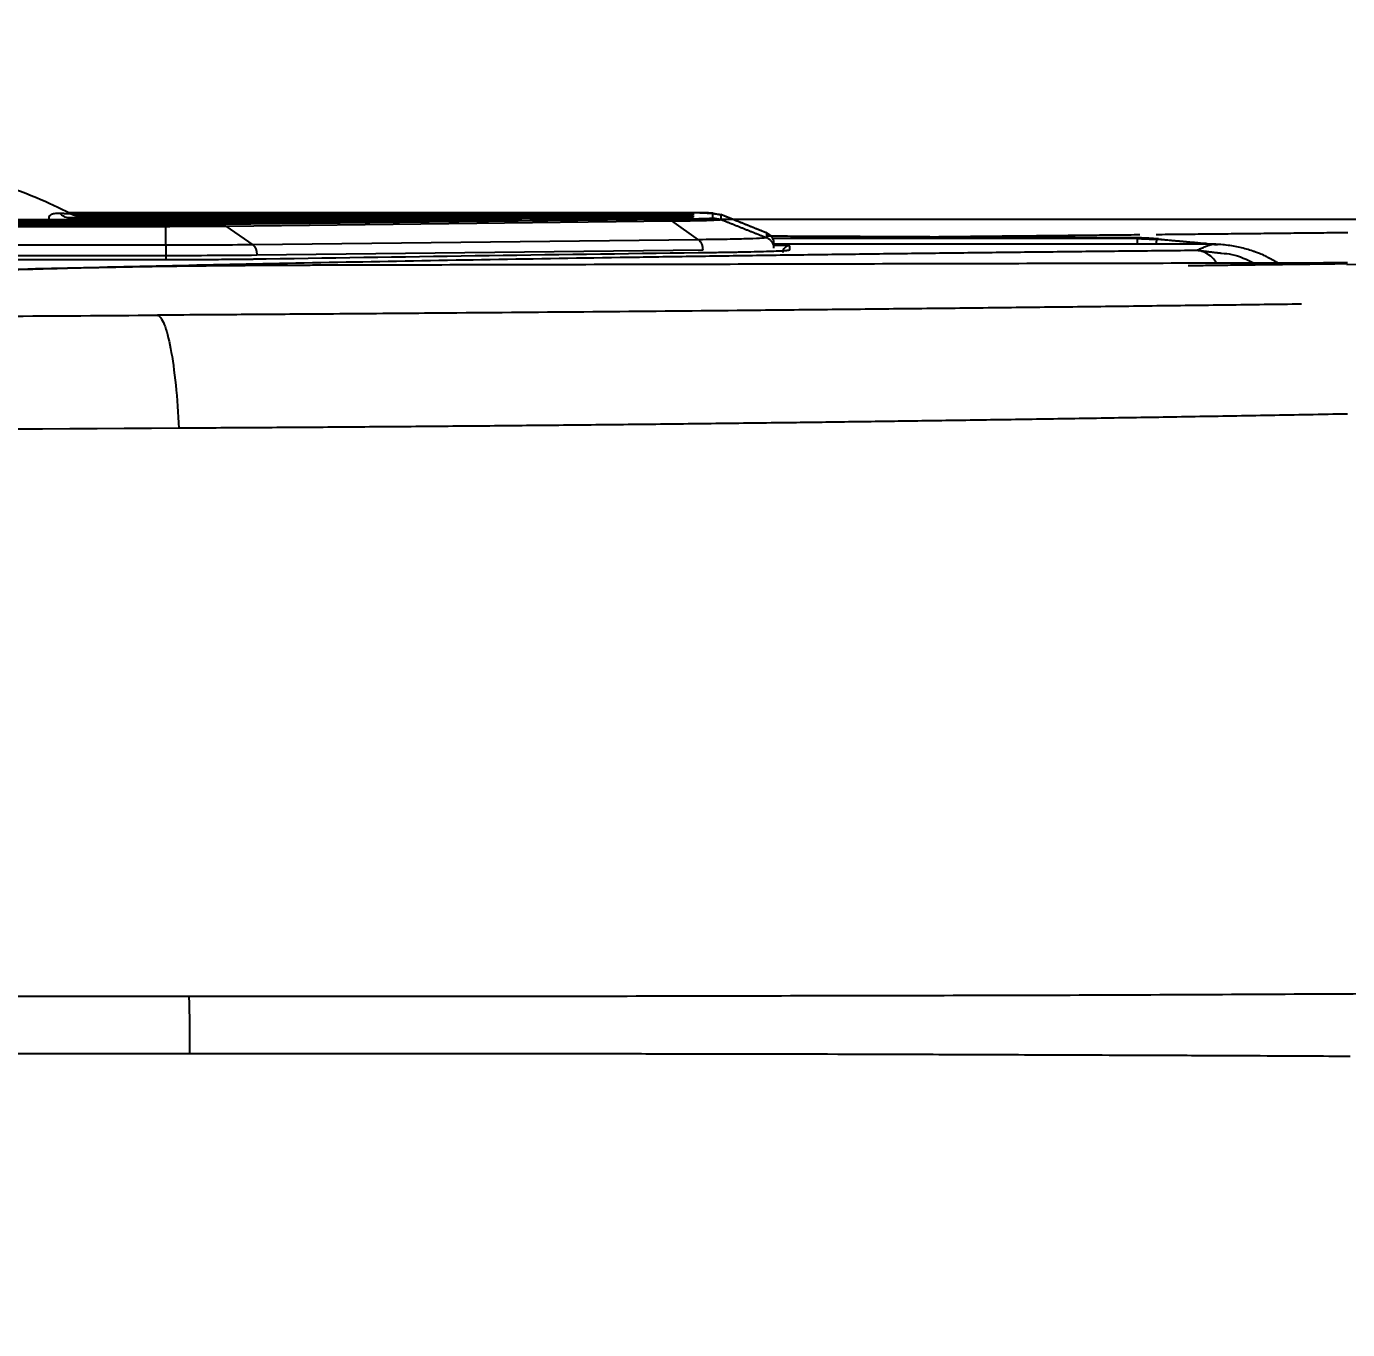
# Model space of a CAD drawing. Header units: millimetres. Extents: x 1416 to 7337, y -4252 to -1725.
# Drawn here: x 1837.7 to 1896.1, y -2353.5 to -2295.9 of the extents above; entities that cross this region are included whole.
import ezdxf

# ---------------------------------------------------------------- set-up
doc = ezdxf.new("R2010")
doc.units = ezdxf.units.MM
doc.header["$MEASUREMENT"] = 0
doc.styles.get("Standard").update_dxf_attribs({"font": 'NanumGothic.ttf'})
doc.dimstyles.get("Standard").update_dxf_attribs({"dimtxt": 0.18, "dimasz": 0.18, "dimexe": 0.18, "dimexo": 0.0625, "dimgap": 0.09, "dimtad": 0, "dimtih": 1, "dimtoh": 1, "dimdec": 4, "dimzin": 0, "dimdsep": 46, "dimtxsty": 'Standard', "dimcen": 0.09, "dimadec": 0, "dimazin": 0, "dimtfac": 1, "dimtdec": 4, "dimtofl": 0, "dimtmove": 0, "dimatfit": 3, "dimfxl": 0, "dimtolj": 1, "dimtzin": 0, "dimarcsym": 0})

# ---------------------------------------------------------------- blocks, each defined once
blk = doc.blocks.new('*D54')
at = {"color": 0, "lineweight": -2}
for p, q in [((1602.058, -2504.981), (1602.058, -2188.854)), ((2257.019, -2504.981), (2257.019, -2188.854)), ((1622.058, -2189.034), (2237.019, -2189.034))]:
    blk.add_line(p, q, dxfattribs=at)
at = {"color": 0}
for points in [[(1622.058, -2185.701), (1622.058, -2192.368), (1602.058, -2189.034)], [(2237.019, -2185.701), (2237.019, -2192.368), (2257.019, -2189.034)]]:
    blk.add_solid(points, dxfattribs=at)
at = {"layer": 'Defpoints', "color": 0}
for p in [(2257.019, -2189.034), (1602.058, -2505.043), (2257.019, -2505.043)]:
    blk.add_point(p, dxfattribs=at)
at = {"color": 2, "insert": (1929.538, -2165.426), "char_height": 25, "attachment_point": 5}
blk.add_mtext('\\A1;655', dxfattribs=at)
blk = doc.blocks.new('*D55')
at = {"color": 0, "lineweight": -2}
for p, q in [((1864.583, -2304.464), (2414.37, -2304.464)), ((2414.19, -2324.464), (2414.19, -2685.002)), ((1852.054, -2705.002), (2414.37, -2705.002))]:
    blk.add_line(p, q, dxfattribs=at)
at = {"color": 0}
for points in [[(2410.856, -2324.464), (2417.523, -2324.464), (2414.19, -2304.464)], [(2410.856, -2685.002), (2417.523, -2685.002), (2414.19, -2705.002)]]:
    blk.add_solid(points, dxfattribs=at)
at = {"layer": 'Defpoints', "color": 0}
for p in [(1864.52, -2304.464), (1851.992, -2705.002), (2414.19, -2705.002)]:
    blk.add_point(p, dxfattribs=at)
at = {"color": 2, "insert": (2390.67, -2504.733), "char_height": 25, "attachment_point": 5, "rotation": 90}
blk.add_mtext('\\A1;400', dxfattribs=at)

msp = doc.modelspace()

# ---------------------------------------------------------------- linework, layer by layer
for p, q in [((1867.45715, -2304.18535), (1839.57831, -2304.18535)), ((1839.62666, -2304.20792), (1866.55729, -2304.20792)), ((1866.5573, -2304.28997), (1839.86716, -2304.28997)), ((1839.91309, -2304.3053), (1866.5573, -2304.3053)), ((1866.55729, -2304.38736), (1840.42517, -2304.38736)), ((1867.15729, -2304.22146), (1867.1573, -2304.28055)), ((1867.1573, -2304.31885), (1867.1573, -2304.37793)), ((1868.01465, -2304.40123), (1868.01464, -2304.19411)), ((1870.40274, -2305.07161), (1868.37333, -2304.26025)), ((1868.38605, -2304.47274), (1868.38605, -2304.26562)), ((1859.59037, -2304.48474), (1805.35723, -2304.48474)), ((1805.35723, -2304.50006), (1859.5615, -2304.50006)), ((1851.22336, -2304.58212), (1805.35723, -2304.58212)), ((1805.35724, -2304.59777), (1851.22336, -2304.59777)), ((1846.02681, -2304.67096), (1806.1366, -2304.67096)), ((1844.54553, -2304.67871), (1806.69176, -2304.67871)), ((1808.2575, -2304.70076), (1843.85732, -2304.70076)), ((1839.58109, -2304.40268), (1866.51894, -2304.40268)), ((1843.85724, -2305.61509), (1843.85724, -2304.77734)), ((1846.30084, -2304.68829), (1865.99169, -2304.4636)), ((1850.9845, -2304.61728), (1846.45583, -2304.66895)), ((1846.51824, -2304.76385), (1866.20907, -2304.53914)), ((1846.51824, -2304.76385), (1847.7018, -2305.59498)), ((1850.9845, -2304.61728), (1850.97879, -2304.61734)), ((1853.07909, -2304.58212), (1851.56613, -2304.58212)), ((1859.47664, -2304.52135), (1855.01879, -2304.57222)), ((1861.61266, -2304.48474), (1859.93168, -2304.48474)), ((1865.48781, -2304.45275), (1863.55235, -2304.47485)), ((1867.39263, -2305.37027), (1866.20907, -2304.53914)), ((1867.39263, -2305.37027), (1847.7018, -2305.59498)), ((1886.77356, -2305.3146), (1870.65102, -2305.3146)), ((1870.70724, -2305.5328), (1870.70724, -2305.73989)), ((1887.63717, -2305.35233), (1887.02482, -2305.31533)), ((1888.63634, -2305.44052), (1887.84197, -2305.36236)), ((1843.85724, -2305.61509), (1808.25724, -2305.61509)), ((1843.85724, -2306.07678), (1808.25724, -2306.07678)), ((1843.85724, -2305.61509), (1843.85724, -2306.07678)), ((1843.85724, -2306.07678), (1843.85724, -2306.25806)), ((1867.57441, -2305.83248), (1847.88357, -2306.05717)), ((1886.77356, -2305.56929), (1870.70724, -2305.56929)), ((1887.60556, -2305.56929), (1886.77356, -2305.56929)), ((1890.29199, -2305.60344), (1889.93805, -2305.56862)), ((1843.85724, -2306.25806), (1808.25393, -2306.25805)), ((1843.85724, -2306.25813), (1808.25724, -2306.25813))]:
    msp.add_line(p, q)
msp.add_lwpolyline([(1866.74348, -2304.42026), (1866.673, -2304.35626), (1866.55271, -2304.31028)])
for centre, radius, start, end in [((1867.15729, -2304.52146), 0.30001, 89.9994562, 160.4015657), ((1867.15924, -2304.45403), 0.2729, 117.9666922, 165.5461349), ((1867.28222, -2311.33921), 7.15207, 81.7081165, 88.6487709), ((1897.66216, -3031.12726), 724.65662, 74.01216231, 90.12968898)]:
    msp.add_arc(centre, radius, start, end)
for points, knots in [([(1839.64025, -2304.21425), (1839.14749, -2303.9724), (1838.0483, -2303.43289), (1836.12315, -2302.78453), (1833.76752, -2302.27358), (1831.09591, -2302.07373), (1828.41408, -2302.2627), (1826.03021, -2302.77289), (1824.08301, -2303.42523), (1822.97206, -2303.97009), (1822.47423, -2304.21425)], [0, 0, 0, 0, 0.09234415, 0.20599083, 0.34095204, 0.49723671, 0.6553476, 0.79183973, 0.90672, 1, 1, 1, 1]), ([(1838.71655, -2304.48797), (1838.71081, -2304.46456), (1838.69937, -2304.41789), (1838.71057, -2304.3339), (1838.7819, -2304.25022), (1838.94671, -2304.19554), (1839.09371, -2304.19495), (1839.17519, -2304.19461)], [0, 0, 0, 0, 0.10184852, 0.20298515, 0.419082, 0.6780317, 1, 1, 1, 1]), ([(1839.58109, -2304.40268), (1839.50792, -2304.39238), (1839.36157, -2304.37177), (1839.23732, -2304.25367), (1839.17519, -2304.19461)], [0, 0, 0, 0, 0.500000733, 1, 1, 1, 1]), ([(1839.64024, -2304.21425), (1839.76708, -2304.26409), (1840.01945, -2304.36325), (1840.2904, -2304.37937), (1840.42517, -2304.38739)], [0, 0, 0, 0, 0.5025958, 1, 1, 1, 1]), ([(1866.55729, -2304.20792), (1866.59342, -2304.20796), (1866.66771, -2304.20804), (1866.77599, -2304.20878), (1866.87874, -2304.20992), (1867.00405, -2304.21213), (1867.12944, -2304.21599), (1867.14739, -2304.21951), (1867.1573, -2304.22145)], [0, 0, 0, 0, 0.09357331, 0.19239804, 0.30200918, 0.41899431, 0.67938471, 1, 1, 1, 1]), ([(1866.5573, -2304.3053), (1866.5573, -2304.30667), (1866.5573, -2304.3094), (1866.5573, -2304.32753), (1866.5573, -2304.35454), (1866.55729, -2304.38027), (1866.55729, -2304.39313)], [0, 0, 0, 0, 0.250015926, 0.500001949, 0.749993556, 1, 1, 1, 1]), ([(1867.15729, -2304.37793), (1867.14823, -2304.37916), (1867.13008, -2304.38164), (1866.9917, -2304.38475), (1866.79303, -2304.38692), (1866.63583, -2304.38721), (1866.55729, -2304.38736)], [0, 0, 0, 0, 0.24979631, 0.49997835, 0.75017289, 1, 1, 1, 1]), ([(1867.15729, -2304.28055), (1867.14823, -2304.28179), (1867.13008, -2304.28426), (1866.9917, -2304.28737), (1866.79304, -2304.28954), (1866.63584, -2304.28983), (1866.5573, -2304.28997)], [0, 0, 0, 0, 0.24980046, 0.49998665, 0.75018204, 1, 1, 1, 1]), ([(1866.5573, -2304.3053), (1866.59343, -2304.30534), (1866.66771, -2304.30542), (1866.77599, -2304.30616), (1866.87875, -2304.3073), (1867.00404, -2304.30951), (1867.12944, -2304.31336), (1867.14739, -2304.3169), (1867.1573, -2304.31885)], [0, 0, 0, 0, 0.09356755, 0.19238754, 0.30199943, 0.41899012, 0.67938231, 1, 1, 1, 1]), ([(1868.01464, -2304.19411), (1868.00609, -2304.19296), (1867.98903, -2304.19067), (1867.86052, -2304.18778), (1867.67627, -2304.18574), (1867.53028, -2304.18548), (1867.45715, -2304.18535)], [0, 0, 0, 0, 0.25044882, 0.49999822, 0.74955863, 1, 1, 1, 1]), ([(1843.85724, -2304.77734), (1844.33497, -2304.77675), (1845.29044, -2304.77557), (1846.10897, -2304.76776), (1846.51824, -2304.76385)], [0, 0, 0, 0, 0.49999364, 1, 1, 1, 1]), ([(1843.85732, -2304.70076), (1844.29602, -2304.70021), (1845.17342, -2304.6991), (1845.92503, -2304.69189), (1846.30084, -2304.68829)], [0, 0, 0, 0, 0.50000028, 1, 1, 1, 1]), ([(1846.10092, -2304.67248), (1846.05294, -2304.67302), (1845.95475, -2304.67413), (1845.8387, -2304.67467), (1845.77935, -2304.67495)], [0, 0, 0, 0, 0.48858176, 1, 1, 1, 1]), ([(1851.22336, -2304.59777), (1851.28835, -2304.59783), (1851.38224, -2304.59794), (1851.49035, -2304.59879), (1851.55116, -2304.59965), (1851.59321, -2304.60072), (1851.62476, -2304.60242), (1851.6094, -2304.60494), (1851.53207, -2304.60802), (1851.34473, -2304.61255), (1851.13353, -2304.61532), (1850.9845, -2304.61727)], [0, 0, 0, 0, 0.11201469, 0.16184405, 0.20820299, 0.25285303, 0.29864308, 0.40457382, 0.52382654, 0.664, 1, 1, 1, 1]), ([(1855.01879, -2304.57222), (1854.7204, -2304.57508), (1854.12367, -2304.58079), (1853.42727, -2304.58168), (1853.07909, -2304.58212)], [0, 0, 0, 0, 0.50004027, 1, 1, 1, 1]), ([(1859.73722, -2304.50006), (1859.80806, -2304.50014), (1859.90912, -2304.50025), (1860.02538, -2304.50114), (1860.09094, -2304.50205), (1860.13833, -2304.5032), (1860.17488, -2304.50505), (1860.16004, -2304.5078), (1860.07559, -2304.51115), (1859.93818, -2304.5147), (1859.79672, -2304.51662), (1859.7222, -2304.51763)], [0, 0, 0, 0, 0.13661615, 0.194908, 0.25054704, 0.30544669, 0.36148642, 0.49082559, 0.63689387, 0.80868956, 1, 1, 1, 1]), ([(1863.55235, -2304.47485), (1863.25396, -2304.47769), (1862.65723, -2304.48339), (1861.96083, -2304.48429), (1861.61266, -2304.48474)], [0, 0, 0, 0, 0.50004108, 1, 1, 1, 1]), ([(1866.99957, -2304.41886), (1866.83761, -2304.4255), (1866.51367, -2304.43878), (1865.82977, -2304.44809), (1865.48781, -2304.45275)], [0, 0, 0, 0, 0.49997457, 1, 1, 1, 1]), ([(1865.99169, -2304.4636), (1866.29211, -2304.45984), (1866.76405, -2304.45395), (1867.07648, -2304.44593), (1867.19003, -2304.44302)], [0, 0, 0, 0, 0.63657101, 1, 1, 1, 1]), ([(1866.20906, -2304.53917), (1866.52814, -2304.53505), (1867.16633, -2304.52679), (1867.84823, -2304.51038), (1868.30126, -2304.49213), (1868.35779, -2304.47919), (1868.38606, -2304.47271)], [0, 0, 0, 0, 0.24997063, 0.49996108, 0.74997035, 1, 1, 1, 1]), ([(1866.51894, -2304.40268), (1866.55979, -2304.40273), (1866.6459, -2304.40282), (1866.76334, -2304.40387), (1866.86994, -2304.40523), (1866.98407, -2304.40802), (1867.07344, -2304.41275), (1867.02546, -2304.41672), (1866.99957, -2304.41886)], [0, 0, 0, 0, 0.09365008, 0.19745169, 0.3036793, 0.41060491, 0.68197071, 1, 1, 1, 1]), ([(1867.19003, -2304.44302), (1867.29116, -2304.44079), (1867.61965, -2304.43358), (1867.92982, -2304.41924), (1867.98664, -2304.40718), (1868.01465, -2304.40123)], [0, 0, 0, 0, 0.184036943, 0.597735864, 1, 1, 1, 1]), ([(1870.39293, -2305.2756), (1870.35451, -2305.28481), (1870.27766, -2305.30321), (1869.65386, -2305.32915), (1868.71354, -2305.35257), (1867.83292, -2305.36437), (1867.39263, -2305.37027)], [0, 0, 0, 0, 0.250002432, 0.500010533, 0.750015869, 1, 1, 1, 1]), ([(1867.39263, -2305.37027), (1867.41829, -2305.39292), (1867.46961, -2305.4382), (1867.52753, -2305.55084), (1867.56677, -2305.68494), (1867.57186, -2305.7833), (1867.57441, -2305.83248)], [0, 0, 0, 0, 0.25000508, 0.50000398, 0.74999455, 1, 1, 1, 1]), ([(1870.3929, -2305.06846), (1870.4374, -2305.09087), (1870.52641, -2305.13569), (1870.62669, -2305.24876), (1870.69441, -2305.38387), (1870.70296, -2305.48315), (1870.70724, -2305.5328)], [0, 0, 0, 0, 0.24999464, 0.50000543, 0.7499996, 1, 1, 1, 1]), ([(1870.39293, -2305.2756), (1870.43788, -2305.29771), (1870.52778, -2305.34191), (1870.5901, -2305.42034), (1870.62127, -2305.45956)], [0, 0, 0, 0, 0.49999766, 1, 1, 1, 1]), ([(1870.62127, -2305.45956), (1870.6461, -2305.50306), (1870.69577, -2305.59006), (1870.70341, -2305.68995), (1870.70724, -2305.73989)], [0, 0, 0, 0, 0.49999232, 1, 1, 1, 1]), ([(1886.77356, -2305.5693), (1886.77356, -2305.49807), (1886.77356, -2305.43083), (1886.77356, -2305.33904), (1886.77356, -2305.31552), (1886.77356, -2305.3146)], [0, 0, 0, 0, 0.5, 0.5, 1, 1, 1, 1]), ([(1887.60556, -2305.5693), (1887.61295, -2305.50777), (1887.62089, -2305.45124), (1887.63486, -2305.37381), (1887.64077, -2305.35364), (1887.64475, -2305.35291)], [0, 0, 0, 0, 0.5, 0.5, 1, 1, 1, 1]), ([(1887.70055, -2305.33473), (1887.88466, -2305.35282), (1888.25285, -2305.38898), (1888.80438, -2305.44322), (1889.26983, -2305.48919), (1889.63417, -2305.5252), (1889.81752, -2305.54329), (1889.89819, -2305.55124)], [0, 0, 0, 0, 0.25006063, 0.50008462, 0.75001193, 0.88999917, 1, 1, 1, 1]), ([(1888.61719, -2305.43878), (1888.55546, -2305.43334), (1888.43875, -2305.42306), (1888.32188, -2305.41274), (1888.26682, -2305.40788)], [0, 0, 0, 0, 0.52887751, 1, 1, 1, 1]), ([(1888.94443, -2305.4683), (1888.92064, -2305.46616), (1888.88271, -2305.46274), (1888.82675, -2305.45767), (1888.76393, -2305.45213), (1888.6917, -2305.44577), (1888.63953, -2305.44088), (1888.61719, -2305.43878)], [0, 0, 0, 0, 0.218202415, 0.348086985, 0.509248283, 0.78981856, 1, 1, 1, 1]), ([(1889.89178, -2305.5709), (1889.8853, -2305.56832), (1889.87198, -2305.56302), (1889.8527, -2305.55504), (1889.83177, -2305.54674), (1889.81327, -2305.54098), (1889.79274, -2305.5369), (1889.76655, -2305.53449), (1889.72996, -2305.5352), (1889.65785, -2305.53683), (1889.57553, -2305.52987), (1889.49953, -2305.52087), (1889.43525, -2305.51335), (1889.36472, -2305.50529), (1889.26773, -2305.49549), (1889.12595, -2305.48379), (1889.01118, -2305.474), (1888.94443, -2305.4683)], [0, 0, 0, 0, 0.01996699, 0.04105038, 0.06471492, 0.10334868, 0.12671589, 0.16411619, 0.22148811, 0.27082862, 0.38290524, 0.44938376, 0.51943185, 0.58961612, 0.66733323, 0.80649546, 1, 1, 1, 1]), ([(1889.89819, -2305.55124), (1889.90418, -2305.55182), (1889.9178, -2305.55315), (1889.94704, -2305.5559), (1889.98499, -2305.55947), (1890.01791, -2305.56272), (1890.04313, -2305.56523), (1890.05602, -2305.5665), (1890.06247, -2305.56714)], [0, 0, 0, 0, 0.110535507, 0.251745845, 0.503462218, 0.751592073, 0.875718085, 1, 1, 1, 1]), ([(1799.44105, -2308.02353), (1799.7951, -2308.00562), (1800.50308, -2307.96981), (1801.57579, -2307.91706), (1802.65612, -2307.86503), (1803.74484, -2307.81378), (1804.84175, -2307.76329), (1805.94689, -2307.71354), (1807.06027, -2307.66454), (1808.18187, -2307.61627), (1809.3117, -2307.56874), (1810.44976, -2307.52192), (1811.59605, -2307.47581), (1812.75057, -2307.43042), (1813.91332, -2307.38572), (1815.08429, -2307.34171), (1816.2635, -2307.29839), (1817.45093, -2307.25575), (1819.94845, -2307.16808), (1823.81274, -2307.04039), (1829.14065, -2306.88078), (1834.60452, -2306.73255), (1840.20475, -2306.59513), (1845.93808, -2306.46805), (1851.80158, -2306.35082), (1857.7916, -2306.24299), (1862.76834, -2306.16245), (1866.66325, -2306.10411), (1869.42873, -2306.06466), (1872.21631, -2306.02679), (1875.02601, -2305.99046), (1877.85785, -2305.95562), (1880.71171, -2305.92222), (1883.58806, -2305.89026), (1886.48512, -2305.85956), (1888.43395, -2305.84022), (1889.40871, -2305.83054)], [0, 0, 0, 0, 0.01470252, 0.02939957, 0.04409165, 0.0587793, 0.07346303, 0.08814335, 0.10282079, 0.11749587, 0.13216911, 0.14684103, 0.16151214, 0.17618298, 0.19085405, 0.20552589, 0.22019901, 0.23487393, 0.24955117, 0.31217358, 0.37472553, 0.4372472, 0.49977882, 0.56237535, 0.62495738, 0.6875652, 0.75023902, 0.77797453, 0.80570575, 0.83343619, 0.86116939, 0.88890888, 0.91665816, 0.94442077, 0.97220021, 1, 1, 1, 1]), ([(1847.7018, -2305.59498), (1847.11015, -2305.6007), (1845.9268, -2305.61215), (1844.54711, -2305.61411), (1843.85724, -2305.6151)], [0, 0, 0, 0, 0.49997721, 1, 1, 1, 1]), ([(1847.88357, -2306.05717), (1847.25343, -2306.06289), (1846.01355, -2306.07414), (1844.56809, -2306.07591), (1843.85724, -2306.07678)], [0, 0, 0, 0, 0.50821975, 1, 1, 1, 1]), ([(1847.7018, -2305.59498), (1847.72746, -2305.61762), (1847.77878, -2305.6629), (1847.8367, -2305.77554), (1847.87592, -2305.90964), (1847.88102, -2306.008), (1847.88357, -2306.05717)], [0, 0, 0, 0, 0.24999376, 0.50000036, 0.75001635, 1, 1, 1, 1]), ([(1871.40724, -2305.82771), (1871.40637, -2305.82921), (1871.40463, -2305.83219), (1871.39092, -2305.83666), (1871.36905, -2305.84113), (1871.33826, -2305.84558), (1871.29873, -2305.85002), (1871.25045, -2305.85445), (1871.14091, -2305.86291), (1870.92373, -2305.87529), (1870.52254, -2305.89116), (1870.01181, -2305.90628), (1869.50729, -2305.91791), (1869.06735, -2305.92647), (1868.72734, -2305.93237), (1868.36818, -2305.93797), (1868.11364, -2305.94142), (1867.98585, -2305.94315)], [0, 0, 0, 0, 0.03500411, 0.06981494, 0.10446913, 0.13900385, 0.17345664, 0.20786533, 0.24226785, 0.37134364, 0.49947162, 0.62760123, 0.75695078, 0.81738028, 0.87789499, 0.93870063, 1, 1, 1, 1]), ([(1870.67832, -2305.60637), (1870.8376, -2305.60897), (1871.31132, -2305.61673), (1871.36897, -2305.62701), (1871.40724, -2305.63383)], [0, 0, 0, 0, 0.3362154, 1, 1, 1, 1]), ([(1871.40724, -2305.63383), (1871.32767, -2305.63383), (1871.25136, -2305.66544), (1871.13885, -2305.77795), (1871.10724, -2305.85425), (1871.10724, -2305.93381)], [0, 0, 0, 0, 0.5, 0.5, 1, 1, 1, 1]), ([(1889.40871, -2305.83054), (1889.45973, -2305.80704), (1889.56759, -2305.75734), (1889.7046, -2305.70055), (1889.81535, -2305.65664), (1889.89966, -2305.6231), (1889.97478, -2305.59391), (1890.02769, -2305.57538), (1890.04708, -2305.56859)], [0, 0, 0, 0, 0.23550078, 0.49797689, 0.62604547, 0.74844215, 0.90777741, 1, 1, 1, 1]), ([(1890.27146, -2306.40738), (1890.25289, -2306.3768), (1890.15815, -2306.22078), (1889.8754, -2305.94823), (1889.59262, -2305.87692), (1889.40871, -2305.83054)], [0, 0, 0, 0, 0.07852809, 0.40070725, 1, 1, 1, 1]), ([(1890.04541, -2305.58586), (1890.04804, -2305.58137), (1890.05146, -2305.57552), (1890.05852, -2305.56808), (1890.06063, -2305.56602), (1890.0619, -2305.56555), (1890.0623, -2305.56559), (1890.06244, -2305.56565), (1890.06361, -2305.56632), (1890.06279, -2305.56867), (1890.06201, -2305.5738), (1890.05692, -2305.58219), (1890.04406, -2305.58961), (1890.03138, -2305.59495), (1890.0222, -2305.59782), (1890.01727, -2305.59917), (1890.0146, -2305.59985), (1890.01319, -2305.6002), (1890.01247, -2305.60038), (1890.0121, -2305.60047), (1890.01189, -2305.60053), (1889.99479, -2305.60471), (1889.96681, -2305.61048), (1889.92691, -2305.61414), (1889.90614, -2305.61624), (1889.89641, -2305.61729), (1889.8918, -2305.61781), (1889.88955, -2305.61807), (1889.88845, -2305.6182), (1889.8879, -2305.61826), (1889.88762, -2305.61829), (1889.88747, -2305.61831), (1889.88739, -2305.61832), (1889.88735, -2305.61833)], [0, 0, 0, 0, 0.12290408, 0.16002419, 0.1687213, 0.1704739, 0.17112397, 0.17152123, 0.17199358, 0.18768304, 0.2169465, 0.28662698, 0.38240489, 0.45717055, 0.49373764, 0.51332917, 0.52368945, 0.52904021, 0.53176164, 0.53313391, 0.53382291, 0.53451381, 0.75565549, 0.88366563, 0.94397166, 0.97254357, 0.986414, 0.99324289, 0.99663046, 0.99831749, 0.99915931, 0.9995798, 1, 1, 1, 1]), ([(1890.06247, -2305.56714), (1890.06264, -2305.56727), (1890.06303, -2305.56759), (1890.06187, -2305.56826), (1890.05381, -2305.56876), (1890.04803, -2305.56975), (1890.04735, -2305.5707), (1890.04696, -2305.57124)], [0, 0, 0, 0, 0.16539098, 0.39162118, 0.64139549, 0.79377006, 1, 1, 1, 1]), ([(1890.24534, -2305.60367), (1890.23481, -2305.59777), (1890.17327, -2305.56329), (1890.10427, -2305.56631), (1890.04708, -2305.56881)], [0, 0, 0, 0, 0.17109319, 1, 1, 1, 1]), ([(1892.39506, -2306.07613), (1892.32091, -2306.04402), (1892.18951, -2305.98711), (1892.01468, -2305.9211), (1891.82107, -2305.8534), (1891.59125, -2305.78254), (1891.3087, -2305.71061), (1891.01343, -2305.65106), (1890.70308, -2305.60557), (1890.43308, -2305.58153), (1890.21443, -2305.57078), (1890.10371, -2305.56934), (1890.04708, -2305.5686)], [0, 0, 0, 0, 0.09945433, 0.17623844, 0.23069636, 0.35347102, 0.47528931, 0.59666722, 0.72977099, 0.86131533, 0.92907629, 1, 1, 1, 1]), ([(1890.49351, -2305.96323), (1890.64435, -2305.97615), (1891.15098, -2306.01953), (1891.61569, -2306.24509), (1891.94204, -2306.4035)], [0, 0, 0, 0, 0.29773413, 1, 1, 1, 1]), ([(1839.22077, -2306.64432), (1838.80765, -2306.65568), (1837.98152, -2306.67841), (1836.75136, -2306.71323), (1835.52803, -2306.74857), (1834.31217, -2306.78449), (1833.10361, -2306.82099), (1831.90238, -2306.85808), (1830.70849, -2306.89576), (1829.52193, -2306.93405), (1828.34271, -2306.97294), (1827.17081, -2307.01244), (1826.00625, -2307.05256), (1824.84902, -2307.0933), (1823.69912, -2307.13468), (1822.55656, -2307.1767), (1820.37955, -2307.25851), (1817.21029, -2307.38389), (1813.82508, -2307.52909), (1811.189, -2307.6492), (1809.25631, -2307.7409), (1807.33086, -2307.83566), (1806.06402, -2307.90116), (1805.42766, -2307.93407)], [0, 0, 0, 0, 0.03345597, 0.066904, 0.10034523, 0.13378081, 0.16721186, 0.20063954, 0.23406499, 0.26748934, 0.30091373, 0.33433932, 0.36776723, 0.40119862, 0.43463461, 0.46807636, 0.501525, 0.62706756, 0.7527581, 0.81371449, 0.87523558, 0.93732845, 1, 1, 1, 1]), ([(1850.73603, -2306.49894), (1850.60194, -2306.49928), (1850.33395, -2306.49997), (1849.93333, -2306.50129), (1849.53415, -2306.50283), (1849.13648, -2306.5046), (1848.74031, -2306.50659), (1848.34565, -2306.50882), (1847.95247, -2306.51128), (1847.17018, -2306.51665), (1846.01249, -2306.52641), (1844.51552, -2306.54303), (1843.07459, -2306.56318), (1841.93077, -2306.58287), (1841.05543, -2306.60026), (1840.42123, -2306.6141), (1839.80676, -2306.62871), (1839.41623, -2306.63911), (1839.22077, -2306.64432)], [0, 0, 0, 0, 0.031311414, 0.062579204, 0.093817445, 0.125040253, 0.156261763, 0.187496113, 0.218757423, 0.250059778, 0.37509436, 0.500164611, 0.62532632, 0.750544187, 0.812937364, 0.875236303, 0.937553162, 1, 1, 1, 1]), ([(1848.29502, -2306.22671), (1848.23038, -2306.2277), (1848.10172, -2306.22969), (1847.90445, -2306.2325), (1847.70527, -2306.23516), (1847.50381, -2306.23766), (1847.19181, -2306.24127), (1846.75498, -2306.24564), (1846.18493, -2306.25019), (1845.60147, -2306.25381), (1845.01962, -2306.25634), (1844.43836, -2306.25786), (1844.05235, -2306.25804), (1843.85724, -2306.25813)], [0, 0, 0, 0, 0.05021954, 0.09996045, 0.14926979, 0.19819585, 0.24678806, 0.37270853, 0.50178857, 0.63031987, 0.75590853, 0.87662277, 1, 1, 1, 1]), ([(1896.05724, -2306.39398), (1892.27999, -2306.40246), (1884.72553, -2306.41941), (1873.39486, -2306.44544), (1862.06492, -2306.47188), (1854.51232, -2306.48992), (1850.73603, -2306.49894)], [0, 0, 0, 0, 0.250003342, 0.500004359, 0.750003197, 1, 1, 1, 1]), ([(1894.01906, -2308.21677), (1893.4719, -2308.22385), (1892.3776, -2308.23801), (1890.73227, -2308.25885), (1889.0842, -2308.2794), (1887.43315, -2308.29963), (1885.77925, -2308.31953), (1884.12252, -2308.33911), (1882.46303, -2308.35835), (1880.80082, -2308.37727), (1879.13595, -2308.39584), (1877.46846, -2308.41408), (1875.79841, -2308.43197), (1874.12587, -2308.44951), (1872.45089, -2308.46669), (1870.77355, -2308.48353), (1867.5361, -2308.51529), (1862.7256, -2308.55989), (1857.77086, -2308.60159), (1853.49909, -2308.635), (1850.32557, -2308.65841), (1847.12382, -2308.68037), (1844.98134, -2308.69431), (1843.8785, -2308.70118), (1843.4905, -2308.7036)], [0, 0, 0, 0, 0.03322025, 0.06644001, 0.09965943, 0.13287864, 0.16609781, 0.19931705, 0.23253652, 0.26575635, 0.29897667, 0.3321976, 0.3654192, 0.39864138, 0.43186402, 0.46508701, 0.49831023, 0.62397198, 0.74962911, 0.79008065, 0.87484611, 0.93563865, 0.97735686, 1, 1, 1, 1]), ([(1802.77466, -2308.94081), (1804.15077, -2308.93326), (1806.89492, -2308.91821), (1810.99777, -2308.89533), (1815.07548, -2308.87232), (1819.12796, -2308.84915), (1824.08091, -2308.82047), (1829.94168, -2308.78595), (1836.71772, -2308.74527), (1841.23274, -2308.71749), (1843.4905, -2308.7036)], [0, 0, 0, 0, 0.10126698, 0.20194048, 0.3020209, 0.40150864, 0.5004041, 0.66690015, 0.83343144, 1, 1, 1, 1]), ([(1843.4905, -2308.7036), (1843.58726, -2308.73226), (1843.68874, -2308.86258), (1843.88735, -2309.3541), (1843.98426, -2309.71578), (1844.158, -2310.63328), (1844.23462, -2311.18796), (1844.3579, -2312.39641), (1844.40455, -2313.04846), (1844.43611, -2313.69761)], [0, 0, 0, 0, 0.25, 0.25, 0.5, 0.5, 0.75, 0.75, 1, 1, 1, 1]), ([(1896.05724, -2313.07171), (1895.48095, -2313.08215), (1894.33979, -2313.10282), (1892.64081, -2313.13288), (1890.97257, -2313.16189), (1889.33429, -2313.18983), (1887.72562, -2313.21674), (1886.14611, -2313.24263), (1884.59537, -2313.26753), (1883.07304, -2313.29146), (1881.57879, -2313.31445), (1880.1123, -2313.33651), (1878.67329, -2313.35767), (1877.2615, -2313.37794), (1875.87667, -2313.39735), (1874.51859, -2313.41591), (1873.18706, -2313.43364), (1871.8819, -2313.45056), (1869.93523, -2313.4751), (1867.33784, -2313.5062), (1864.07849, -2313.54231), (1860.81877, -2313.5755), (1857.55635, -2313.60577), (1854.28896, -2313.63316), (1851.0142, -2313.65763), (1847.73024, -2313.67944), (1845.53486, -2313.69155), (1844.43611, -2313.69762)], [0, 0, 0, 0, 0.03425708, 0.06783634, 0.10075251, 0.1330195, 0.16465034, 0.19565731, 0.22605187, 0.25584479, 0.28504612, 0.31366525, 0.3417109, 0.36919123, 0.39611377, 0.42248553, 0.44831298, 0.47360208, 0.49835832, 0.56136197, 0.62417615, 0.68685344, 0.74944602, 0.81200564, 0.87458377, 0.93723157, 1, 1, 1, 1]), ([(1844.88232, -2338.80591), (1839.79344, -2338.8046), (1834.70224, -2338.8044), (1824.51435, -2338.80157), (1819.41765, -2338.79899), (1814.31782, -2338.799)], [0, 0, 0, 0, 0.5, 0.5, 1, 1, 1, 1]), ([(1896.05724, -2338.69963), (1891.85898, -2338.72113), (1887.6432, -2338.74443), (1879.17544, -2338.77232), (1874.92302, -2338.77817), (1866.38512, -2338.797), (1862.10207, -2338.80694), (1853.51198, -2338.81394), (1849.20361, -2338.80781), (1844.88232, -2338.80591)], [0, 0, 0, 0, 0.25, 0.25, 0.5, 0.5, 0.75, 0.75, 1, 1, 1, 1]), ([(1909.98478, -2338.72563), (1909.45267, -2338.72038), (1908.35787, -2338.70957), (1906.66665, -2338.69285), (1904.88125, -2338.67966), (1902.76743, -2338.6717), (1900.47327, -2338.67362), (1898.14818, -2338.68732), (1896.7143, -2338.69576), (1896.05723, -2338.69963)], [0, 0, 0, 0, 0.11525593, 0.23713593, 0.36563935, 0.50071449, 0.69278341, 0.85922004, 1, 1, 1, 1]), ([(1844.91034, -2341.33479), (1843.94986, -2341.33507), (1841.43094, -2341.3358), (1836.39141, -2341.33769), (1830.29434, -2341.33958), (1823.92262, -2341.34073), (1818.87681, -2341.34161), (1815.84827, -2341.34274), (1814.65312, -2341.34319)], [0, 0, 0, 0, 0.09532725, 0.24999915, 0.50000331, 0.70000574, 0.88161361, 1, 1, 1, 1]), ([(1896.17194, -2341.45778), (1895.5469, -2341.45418), (1894.12436, -2341.44598), (1891.7273, -2341.43458), (1888.80678, -2341.42166), (1885.85464, -2341.4097), (1883.20165, -2341.39923), (1880.35758, -2341.38779), (1877.34069, -2341.37597), (1872.58976, -2341.36013), (1868.17327, -2341.35231), (1863.33824, -2341.34734), (1859.78709, -2341.34462), (1855.94219, -2341.34154), (1852.14012, -2341.33776), (1848.40816, -2341.33422), (1845.97095, -2341.33462), (1844.91034, -2341.33479)], [0, 0, 0, 0, 0.037137098, 0.084520364, 0.142149764, 0.210025255, 0.258896351, 0.298553765, 0.377454008, 0.436165331, 0.577137849, 0.635669469, 0.718113865, 0.783845015, 0.859079958, 0.938675071, 1, 1, 1, 1])]:
    msp.add_open_spline(points, degree=3, knots=knots)
for points, degree in [([(1839.17519, -2304.19461), (1839.40772, -2304.20443), (1839.64025, -2304.21425)], 2), ([(1840.42517, -2304.38736), (1840.09885, -2304.39328), (1839.77253, -2304.39921)], 2), ([(1868.01464, -2304.19411), (1868.20034, -2304.22986), (1868.38605, -2304.26562)], 2), ([(1868.38605, -2304.26562), (1868.35057, -2304.26315), (1868.31509, -2304.26069)], 2), ([(1870.3929, -2305.06846), (1869.38947, -2304.66704), (1868.38605, -2304.26562)], 2), ([(1808.25724, -2304.77726), (1826.05724, -2304.7773), (1843.85724, -2304.77734)], 2), ([(1839.77253, -2304.39921), (1839.67681, -2304.40094), (1839.58109, -2304.40268)], 2), ([(1843.85732, -2304.70076), (1843.85728, -2304.73905), (1843.85724, -2304.77734)], 2), ([(1845.72569, -2304.67522), (1845.13561, -2304.67697), (1844.54553, -2304.67871)], 2), ([(1845.77935, -2304.67495), (1845.75252, -2304.67509), (1845.72569, -2304.67522)], 2), ([(1846.45583, -2304.66895), (1846.27837, -2304.67071), (1846.10092, -2304.67248)], 2), ([(1846.51824, -2304.76385), (1846.40954, -2304.72607), (1846.30084, -2304.68829)], 2), ([(1859.7222, -2304.51763), (1859.59942, -2304.51949), (1859.47664, -2304.52135)], 2), ([(1865.99169, -2304.4636), (1866.10038, -2304.50137), (1866.20907, -2304.53914)], 2), ([(1868.01466, -2304.40123), (1868.20035, -2304.43699), (1868.38605, -2304.47274)], 2), ([(1868.38605, -2304.47274), (1869.38949, -2304.87417), (1870.39293, -2305.2756)], 2), ([(1870.3929, -2305.06846), (1870.39291, -2305.17203), (1870.39293, -2305.2756)], 2), ([(1886.84754, -2305.29061), (1878.63299, -2305.25253), (1870.41845, -2305.21445)], 2), ([(1886.87935, -2305.15605), (1878.76708, -2305.23928), (1870.6548, -2305.32251)], 2), ([(1886.77356, -2305.3146), (1886.79822, -2305.30642), (1886.82288, -2305.29842), (1886.84754, -2305.29061)], 3), ([(1886.77356, -2305.3146), (1886.93902, -2305.32187), (1887.10449, -2305.32914)], 2), ([(1887.70055, -2305.33473), (1887.41704, -2305.30735), (1887.13215, -2305.29262), (1886.84754, -2305.29061)], 3), ([(1887.10449, -2305.32914), (1887.37462, -2305.34101), (1887.64475, -2305.35288)], 2), ([(1896.06349, -2305.06182), (1891.83623, -2305.10519), (1887.60897, -2305.14856)], 2), ([(1887.64475, -2305.35289), (1887.66335, -2305.34673), (1887.68195, -2305.34068), (1887.70055, -2305.33473)], 3), ([(1887.88626, -2305.37418), (1887.80575, -2305.36708), (1887.72526, -2305.35998), (1887.64475, -2305.35289)], 3), ([(1888.26682, -2305.40788), (1888.14002, -2305.39666), (1888.01308, -2305.38539), (1887.88626, -2305.37418)], 3), ([(1867.98585, -2305.94315), (1861.42224, -2306.02914), (1854.85863, -2306.12366), (1848.29502, -2306.22671)], 3), ([(1871.40724, -2305.63383), (1871.40724, -2305.69121), (1871.40724, -2305.75584), (1871.40724, -2305.82771)], 3), ([(1890.04708, -2305.56859), (1889.23324, -2305.56882), (1888.4194, -2305.56906), (1887.60556, -2305.5693)], 3), ([(1889.40871, -2305.83054), (1889.95111, -2305.89689), (1890.49351, -2305.96323)], 2), ([(1892.99529, -2306.40107), (1892.69517, -2306.23861), (1892.39506, -2306.07614)], 2), ([(1896.03708, -2306.43569), (1892.52707, -2306.47952), (1889.01706, -2306.52335)], 2), ([(1844.43611, -2313.69762), (1831.56566, -2313.77218), (1818.93579, -2313.84116), (1805.97976, -2313.90853)], 3), ([(1844.88232, -2338.80591), (1844.90683, -2339.62373), (1844.91651, -2340.48055), (1844.91034, -2341.33479)], 3)]:
    msp.add_open_spline(points, degree=degree)

# ---------------------------------------------------------------- dimensions: what is measured, and where the dimension line sits
at = {"color": 3}
dim = msp.add_linear_dim(base=(2257.01874, -2189.03448), p1=(1602.05756, -2505.04316), p2=(2257.01874, -2505.04316), dimstyle='Standard', override={"dimtxt": 25, "dimasz": 20, "dimgap": 10, "dimtad": 1, "dimtih": 0, "dimdec": 0, "dimclrt": 2, "dimtdec": 0, "dimtmove": 2}, dxfattribs=at)
dim.commit()
dim.dimension.update_dxf_attribs({"geometry": '*D54', "text_midpoint": (1929.53815, -2165.42576)})
dim = msp.add_linear_dim(base=(2414.18957, -2705.00169), p1=(1864.52008, -2304.4638), p2=(1851.99192, -2705.00169), angle=90, text='400', dimstyle='Standard', override={"dimtxt": 25, "dimasz": 20, "dimgap": 10, "dimtad": 1, "dimtih": 0, "dimdec": 0, "dimclrt": 2, "dimtdec": 0, "dimtmove": 2}, dxfattribs=at)
dim.commit()
dim.dimension.update_dxf_attribs({"geometry": '*D55', "text_midpoint": (2390.67026, -2504.73274)})

doc.saveas('drawing.dxf')
